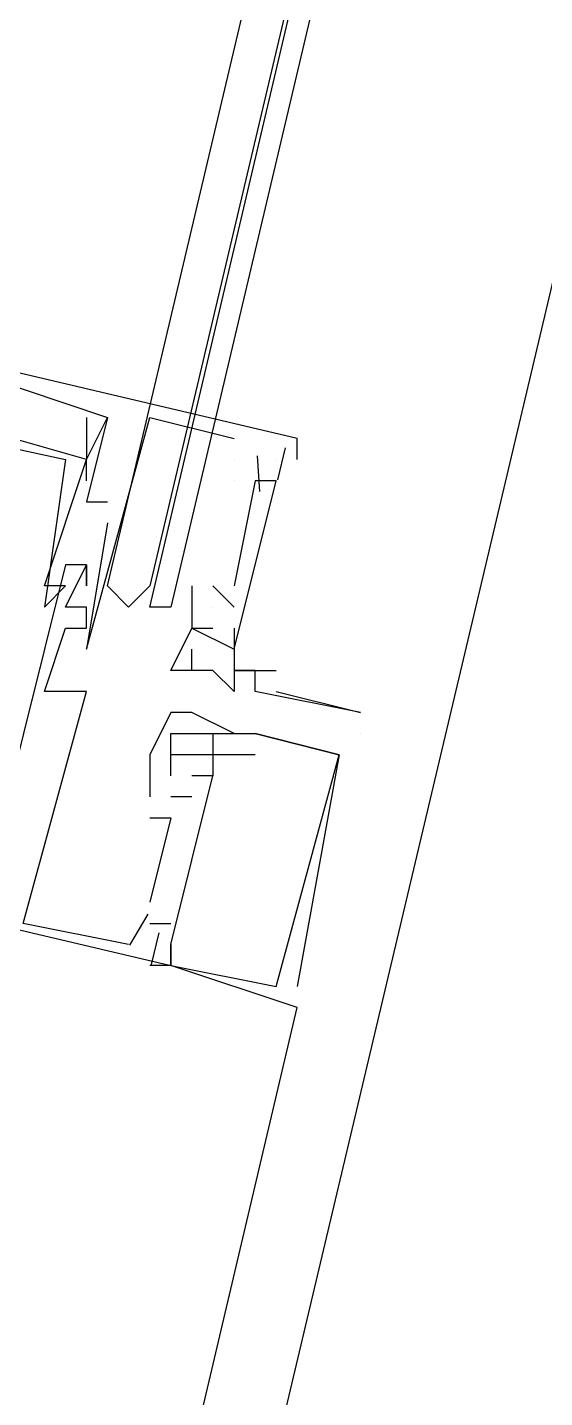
# Model space of a CAD drawing. Header units: feet. Extents: x -84 to 198, y -22 to 181.
# Drawn here: x 88.936 to 89.263, y 22.704 to 23.571 of the extents above; entities that cross this region are included whole.
import ezdxf

# ---------------------------------------------------------------- set-up
doc = ezdxf.new("R2010")
doc.units = ezdxf.units.FT
doc.layers.add('A-LINEA', color=7, linetype='CONTINUOUS')

msp = doc.modelspace()

# ---------------------------------------------------------------- linework, layer by layer
at = {"layer": 'A-LINEA'}
for p, q in [((87.16, 14.5111), (90.12, 27.0044)), ((88.9733, 23.3244), (88.9733, 23.3244)), ((88.9733, 23.3244), (88.9733, 23.3244)), ((88.9733, 23.3244), (88.9733, 23.3244)), ((88.9733, 23.3244), (88.9733, 23.3244)), ((88.9733, 23.3244), (88.9733, 23.3244)), ((88.9733, 23.3244), (88.9733, 23.3244)), ((88.9867, 23.3244), (88.9867, 23.3244)), ((88.9867, 23.3244), (88.9867, 23.3244)), ((88.9867, 23.3244), (88.9867, 23.3244)), ((88.9867, 23.3244), (88.9867, 23.3244)), ((88.9867, 23.3244), (88.9867, 23.3244)), ((88.9867, 23.3244), (88.9867, 23.3244)), ((89.0133, 23.3244), (89.0133, 23.3244)), ((89.0133, 23.3244), (89.0133, 23.3244)), ((89.0133, 23.3244), (89.0133, 23.3244)), ((89.0667, 23.3111), (89.0667, 23.3111)), ((89.0667, 23.3111), (89.0667, 23.3111)), ((89.0667, 23.3111), (89.0667, 23.3111)), ((89.0933, 23.3111), (89.0933, 23.3111)), ((89.0933, 23.3111), (89.0933, 23.3111)), ((89.0933, 23.3111), (89.0933, 23.3111)), ((89.0933, 23.3111), (89.0933, 23.3111)), ((89.0933, 23.3111), (89.0933, 23.3111)), ((89.0933, 23.3111), (89.0933, 23.3111)), ((89.099, 23.3051), (89.0943, 23.285)), ((89.099, 23.3051), (89.0943, 23.285)), ((89.099, 23.3051), (89.0943, 23.285)), ((89.1067, 23.3111), (89.1067, 23.3111)), ((89.1067, 23.3111), (89.1067, 23.3111)), ((89.1067, 23.3111), (89.1067, 23.3111)), ((88.96, 23.2978), (88.96, 23.2978)), ((88.96, 23.2978), (88.96, 23.2978)), ((88.96, 23.2978), (88.96, 23.2978)), ((88.9733, 23.2978), (88.9733, 23.2978)), ((88.9733, 23.2978), (88.9733, 23.2978)), ((88.9733, 23.2978), (88.9733, 23.2978)), ((88.9733, 23.2978), (88.9733, 23.2978)), ((88.9733, 23.2978), (88.9733, 23.2978)), ((88.9733, 23.2978), (88.9733, 23.2978)), ((88.9733, 23.2978), (88.9733, 23.2978)), ((88.9733, 23.2978), (88.9733, 23.2978)), ((88.9733, 23.2978), (88.9733, 23.2978)), ((89.0667, 23.2978), (89.0667, 23.2978)), ((89.0667, 23.2978), (89.0667, 23.2978)), ((89.0667, 23.2978), (89.0667, 23.2978)), ((89.0667, 23.2978), (89.0667, 23.2978)), ((89.0667, 23.2978), (89.0667, 23.2978)), ((89.0667, 23.2978), (89.0667, 23.2978)), ((89.0813, 23.3002), (89.0829, 23.2776)), ((89.0813, 23.3002), (89.0829, 23.2776)), ((89.0813, 23.3002), (89.0829, 23.2776)), ((89.0933, 23.2978), (89.0933, 23.2978)), ((89.0933, 23.2978), (89.0933, 23.2978)), ((89.0933, 23.2978), (89.0933, 23.2978)), ((89.0933, 23.2978), (89.0933, 23.2978)), ((89.0933, 23.2978), (89.0933, 23.2978)), ((89.0933, 23.2978), (89.0933, 23.2978)), ((89.0933, 23.2978), (89.0933, 23.2978)), ((89.0933, 23.2978), (89.0933, 23.2978)), ((89.0933, 23.2978), (89.0933, 23.2978)), ((89.1067, 23.2978), (89.1067, 23.2978)), ((89.1067, 23.2978), (89.1067, 23.2978)), ((89.1067, 23.2978), (89.1067, 23.2978)), ((88.9733, 23.2844), (88.9733, 23.2844)), ((88.9733, 23.2844), (88.9733, 23.2844)), ((88.9733, 23.2844), (88.9733, 23.2844)), ((89.0667, 23.2844), (89.0667, 23.2844)), ((89.08, 23.2844), (89.0667, 23.2178)), ((89.0667, 23.2844), (89.0667, 23.2844)), ((89.08, 23.2844), (89.0667, 23.2178)), ((89.0667, 23.2844), (89.0667, 23.2844)), ((89.08, 23.2844), (89.0667, 23.2178)), ((89.08, 23.2844), (89.08, 23.2844)), ((89.08, 23.2844), (89.08, 23.2844)), ((89.08, 23.2844), (89.08, 23.2844)), ((89.08, 23.2844), (89.08, 23.2844)), ((89.08, 23.2844), (89.08, 23.2844)), ((89.08, 23.2844), (89.08, 23.2844)), ((89.0933, 23.2844), (89.0933, 23.2844)), ((89.0933, 23.2844), (89.0933, 23.2844)), ((89.0933, 23.2844), (89.0933, 23.2844)), ((89.0933, 23.2844), (89.0933, 23.2844)), ((89.0933, 23.2844), (89.0933, 23.2844)), ((89.0933, 23.2844), (89.0933, 23.2844)), ((88.9733, 23.2711), (88.9733, 23.2711)), ((88.9733, 23.2711), (88.9733, 23.2711)), ((88.9733, 23.2711), (88.9733, 23.2711)), ((88.9867, 23.2711), (88.9867, 23.2711)), ((88.9867, 23.2711), (88.9867, 23.2711)), ((88.9867, 23.2711), (88.9867, 23.2711)), ((88.9867, 23.2578), (88.9867, 23.2578)), ((88.9867, 23.2578), (88.9867, 23.2578)), ((88.9867, 23.2578), (88.9867, 23.2578)), ((88.96, 23.2311), (88.96, 23.2311)), ((88.96, 23.2311), (88.96, 23.2311)), ((88.96, 23.2311), (88.96, 23.2311)), ((88.9733, 23.2311), (88.9733, 23.2311)), ((88.9733, 23.2311), (88.9733, 23.2311)), ((88.9733, 23.2311), (88.9733, 23.2311)), ((88.9733, 23.2311), (88.9733, 23.2311)), ((88.9733, 23.2311), (88.9733, 23.2311)), ((88.9733, 23.2311), (88.9733, 23.2311)), ((88.9467, 23.2178), (88.9467, 23.2178)), ((88.9467, 23.2178), (88.9467, 23.2178)), ((88.9467, 23.2178), (88.9467, 23.2178)), ((88.96, 23.2178), (88.96, 23.2178)), ((88.96, 23.2178), (88.96, 23.2178)), ((88.96, 23.2178), (88.96, 23.2178)), ((88.9733, 23.2178), (88.9733, 23.2178)), ((88.9733, 23.2178), (88.9733, 23.2178)), ((88.9733, 23.2178), (88.9733, 23.2178)), ((89.04, 23.2178), (89.04, 23.2178)), ((89.04, 23.2178), (89.04, 23.2178)), ((89.04, 23.2178), (89.04, 23.2178)), ((89.0533, 23.2178), (89.0533, 23.2178)), ((89.0533, 23.2178), (89.0667, 23.2044)), ((89.0533, 23.2178), (89.0533, 23.2178)), ((89.0533, 23.2178), (89.0533, 23.2178)), ((89.0533, 23.2178), (89.0533, 23.2178)), ((89.0533, 23.2178), (89.0667, 23.2044)), ((89.0533, 23.2178), (89.0533, 23.2178)), ((89.0533, 23.2178), (89.0533, 23.2178)), ((89.0533, 23.2178), (89.0533, 23.2178)), ((89.0533, 23.2178), (89.0667, 23.2044)), ((89.0533, 23.2178), (89.0533, 23.2178)), ((89.0533, 23.2178), (89.0533, 23.2178)), ((89.0667, 23.2178), (89.0667, 23.2178)), ((89.0667, 23.2178), (89.0667, 23.2178)), ((89.0667, 23.2178), (89.0667, 23.2178)), ((88.9467, 23.2044), (88.9467, 23.2044)), ((88.9467, 23.2044), (88.9467, 23.2044)), ((88.9467, 23.2044), (88.9467, 23.2044)), ((88.96, 23.2044), (88.96, 23.2044)), ((88.96, 23.2044), (88.96, 23.2044)), ((88.96, 23.2044), (88.96, 23.2044)), ((88.9733, 23.2044), (88.9733, 23.2044)), ((88.9733, 23.2044), (88.9733, 23.2044)), ((88.9733, 23.2044), (88.9733, 23.2044)), ((89.0533, 23.2044), (89.0533, 23.2044)), ((89.0533, 23.2044), (89.0533, 23.2044)), ((89.0533, 23.2044), (89.0533, 23.2044)), ((89.0533, 23.2044), (89.0533, 23.2044)), ((89.0533, 23.2044), (89.0533, 23.2044)), ((89.0533, 23.2044), (89.0533, 23.2044)), ((89.0667, 23.2044), (89.0667, 23.2044)), ((89.0667, 23.2044), (89.0667, 23.2044)), ((89.0667, 23.2044), (89.0667, 23.2044)), ((88.96, 23.1911), (88.96, 23.1911)), ((88.96, 23.1911), (88.96, 23.1911)), ((88.96, 23.1911), (88.96, 23.1911)), ((88.9733, 23.1911), (88.9733, 23.1911)), ((88.9733, 23.1911), (88.9733, 23.1911)), ((88.9733, 23.1911), (88.9733, 23.1911)), ((89.04, 23.1911), (89.04, 23.1911)), ((89.04, 23.1911), (89.04, 23.1911)), ((89.04, 23.1911), (89.04, 23.1911)), ((89.04, 23.1911), (89.04, 23.1911)), ((89.04, 23.1911), (89.04, 23.1911)), ((89.0533, 23.1911), (89.0533, 23.1911)), ((89.0533, 23.1911), (89.0533, 23.1911)), ((89.0533, 23.1911), (89.0533, 23.1911)), ((89.0533, 23.1911), (89.0533, 23.1911)), ((89.0533, 23.1911), (89.0533, 23.1911)), ((89.0667, 23.1911), (89.0667, 23.1911)), ((89.0667, 23.1911), (89.0667, 23.1911)), ((89.0667, 23.1911), (89.0667, 23.1911)), ((89.0667, 23.1911), (89.0667, 23.1911)), ((89.0667, 23.1911), (89.0667, 23.1911)), ((89.0667, 23.1911), (89.0667, 23.1911)), ((89.0667, 23.1911), (89.0667, 23.1911)), ((88.9733, 23.1778), (88.9733, 23.1778)), ((88.9733, 23.1778), (88.9733, 23.1778)), ((88.9733, 23.1778), (88.9733, 23.1778)), ((89.04, 23.1778), (89.04, 23.1778)), ((89.0667, 23.1778), (89.0667, 23.1778)), ((89.0667, 23.1778), (89.0667, 23.1778)), ((89.0667, 23.1778), (89.0667, 23.1778)), ((89.0667, 23.1778), (89.0667, 23.1778)), ((89.0667, 23.1778), (89.0667, 23.1778)), ((89.0267, 23.1644), (89.0267, 23.1644)), ((89.04, 23.1644), (89.04, 23.1644)), ((89.04, 23.1644), (89.04, 23.1644)), ((89.0533, 23.1644), (89.0533, 23.1644)), ((89.0533, 23.1644), (89.0533, 23.1644)), ((89.0667, 23.1644), (89.0667, 23.1644)), ((89.0667, 23.1644), (89.0667, 23.1644)), ((89.0667, 23.1644), (89.0667, 23.1644)), ((89.08, 23.1644), (89.08, 23.1644)), ((89.0933, 23.1644), (89.0933, 23.1644)), ((89.0933, 23.1644), (89.0933, 23.1644)), ((88.9467, 23.1511), (88.9467, 23.1511)), ((88.9467, 23.1511), (88.9467, 23.1511)), ((88.9467, 23.1511), (88.9467, 23.1511)), ((88.96, 23.1511), (88.96, 23.1511)), ((88.96, 23.1511), (88.96, 23.1511)), ((88.96, 23.1511), (88.96, 23.1511)), ((88.9733, 23.1511), (88.9733, 23.1511)), ((88.9733, 23.1511), (88.9733, 23.1511)), ((88.9733, 23.1511), (88.9733, 23.1511)), ((89.0667, 23.1511), (89.0667, 23.1511)), ((89.08, 23.1511), (89.08, 23.1511)), ((89.0933, 23.1511), (89.0933, 23.1511)), ((89.0267, 23.1378), (89.0267, 23.1378)), ((89.0267, 23.1378), (89.0267, 23.1378)), ((89.0267, 23.1378), (89.0267, 23.1378)), ((89.04, 23.1378), (89.04, 23.1378)), ((89.04, 23.1378), (89.04, 23.1378)), ((89.04, 23.1378), (89.04, 23.1378)), ((89.1467, 23.1378), (89.1467, 23.1378)), ((89.0267, 23.1244), (89.0267, 23.1244)), ((89.0267, 23.1244), (89.0267, 23.1244)), ((89.0267, 23.1244), (89.0267, 23.1244)), ((89.0533, 23.1244), (89.0533, 23.1244)), ((89.0533, 23.1244), (89.0533, 23.1244)), ((89.0533, 23.1244), (89.0533, 23.1244)), ((89.0533, 23.1244), (89.0533, 23.1244)), ((89.0533, 23.1244), (89.0533, 23.1244)), ((89.0533, 23.1244), (89.0533, 23.1244)), ((89.0667, 23.1244), (89.0667, 23.1244)), ((89.0667, 23.1244), (89.0667, 23.1244)), ((89.0667, 23.1244), (89.0667, 23.1244)), ((89.0667, 23.1244), (89.0667, 23.1244)), ((89.0667, 23.1244), (89.0667, 23.1244)), ((89.0667, 23.1244), (89.0667, 23.1244)), ((89.0667, 23.1244), (89.0667, 23.1244)), ((89.0667, 23.1244), (89.0667, 23.1244)), ((89.0667, 23.1244), (89.0667, 23.1244)), ((89.08, 23.1244), (89.08, 23.1244)), ((89.08, 23.1244), (89.08, 23.1244)), ((89.08, 23.1244), (89.08, 23.1244)), ((89.08, 23.1244), (89.08, 23.1244)), ((89.08, 23.1244), (89.08, 23.1244)), ((89.08, 23.1244), (89.08, 23.1244)), ((89.08, 23.1244), (89.08, 23.1244)), ((89.08, 23.1244), (89.08, 23.1244)), ((89.08, 23.1244), (89.08, 23.1244)), ((89.1467, 23.1244), (89.1467, 23.1244)), ((89.0133, 23.1111), (89.0133, 23.0844)), ((89.0133, 23.1111), (89.0133, 23.1111)), ((89.0133, 23.1111), (89.0133, 23.1111)), ((89.0133, 23.1111), (89.0133, 23.0844)), ((89.0133, 23.1111), (89.0133, 23.1111)), ((89.0133, 23.1111), (89.0133, 23.1111)), ((89.0133, 23.1111), (89.0133, 23.0844)), ((89.0133, 23.1111), (89.0133, 23.1111)), ((89.0133, 23.1111), (89.0133, 23.1111)), ((89.0267, 23.0978), (89.0267, 23.1111)), ((89.0267, 23.1111), (89.0267, 23.1111)), ((89.0267, 23.1111), (89.0267, 23.1111)), ((89.0267, 23.1111), (89.0267, 23.1111)), ((89.0267, 23.0978), (89.0267, 23.1111)), ((89.0267, 23.1111), (89.0267, 23.1111)), ((89.0267, 23.1111), (89.0267, 23.1111)), ((89.0267, 23.1111), (89.0267, 23.1111)), ((89.0267, 23.0978), (89.0267, 23.1111)), ((89.0267, 23.1111), (89.0267, 23.1111)), ((89.0267, 23.1111), (89.0267, 23.1111)), ((89.0267, 23.1111), (89.0267, 23.1111)), ((89.04, 23.1111), (89.04, 23.1111)), ((89.04, 23.1111), (89.04, 23.1111)), ((89.04, 23.1111), (89.04, 23.1111)), ((89.0533, 23.1111), (89.0533, 23.1111)), ((89.0533, 23.1111), (89.0533, 23.1111)), ((89.0533, 23.1111), (89.0533, 23.1111)), ((89.08, 23.1111), (89.08, 23.1111)), ((89.08, 23.1111), (89.08, 23.1111)), ((89.08, 23.1111), (89.08, 23.1111)), ((89.1333, 23.1111), (89.1333, 23.1111)), ((89.1333, 23.1111), (89.1333, 23.1111)), ((89.1333, 23.1111), (89.1333, 23.1111)), ((89.1333, 23.1111), (89.1333, 23.1111)), ((89.1333, 23.1111), (89.1333, 23.1111)), ((89.1333, 23.1111), (89.1333, 23.1111)), ((89.0267, 23.0978), (89.0267, 23.0978)), ((89.0267, 23.0978), (89.0267, 23.0978)), ((89.0267, 23.0978), (89.0267, 23.0978)), ((89.04, 23.0978), (89.04, 23.0978)), ((89.04, 23.0978), (89.04, 23.0978)), ((89.04, 23.0978), (89.04, 23.0978)), ((89.04, 23.0978), (89.04, 23.0978)), ((89.04, 23.0978), (89.04, 23.0978)), ((89.04, 23.0978), (89.04, 23.0978)), ((89.0533, 23.0978), (89.0533, 23.0978)), ((89.0533, 23.0978), (89.0533, 23.0978)), ((89.0533, 23.0978), (89.0533, 23.0978)), ((89.0533, 23.0978), (89.0533, 23.0978)), ((89.0533, 23.0978), (89.0533, 23.0978)), ((89.0533, 23.0978), (89.0533, 23.0978)), ((89.0133, 23.0844), (89.0133, 23.0844)), ((89.0133, 23.0844), (89.0133, 23.0844)), ((89.0133, 23.0844), (89.0133, 23.0844)), ((89.04, 23.0844), (89.0267, 23.0844)), ((89.0267, 23.0844), (89.0267, 23.0844)), ((89.04, 23.0844), (89.0267, 23.0844)), ((89.0267, 23.0844), (89.0267, 23.0844)), ((89.04, 23.0844), (89.0267, 23.0844)), ((89.0267, 23.0844), (89.0267, 23.0844)), ((89.04, 23.0844), (89.04, 23.0844)), ((89.04, 23.0844), (89.04, 23.0844)), ((89.04, 23.0844), (89.04, 23.0844)), ((89.0133, 23.0711), (89.0133, 23.0711)), ((89.0133, 23.0711), (89.0133, 23.0711)), ((89.0133, 23.0711), (89.0133, 23.0711)), ((89.0267, 23.0711), (89.0267, 23.0711)), ((89.0267, 23.0711), (89.0267, 23.0711)), ((89.0267, 23.0711), (89.0267, 23.0711)), ((89.0121, 23.0102), (89.0006, 22.9906)), ((89.0121, 23.0102), (89.0006, 22.9906)), ((89.0121, 23.0102), (89.0006, 22.9906)), ((89.0133, 23.0178), (89.0133, 23.0178)), ((89.0133, 23.0178), (89.0133, 23.0178)), ((89.0133, 23.0178), (89.0133, 23.0178)), ((89.0133, 23.0044), (89.0267, 23.0044)), ((89.0133, 23.0044), (89.0133, 23.0044)), ((89.0133, 23.0044), (89.0133, 23.0044)), ((89.0133, 23.0044), (89.0267, 23.0044)), ((89.0133, 23.0044), (89.0133, 23.0044)), ((89.0133, 23.0044), (89.0133, 23.0044)), ((89.0133, 23.0044), (89.0267, 23.0044)), ((89.0133, 23.0044), (89.0133, 23.0044)), ((89.0133, 23.0044), (89.0133, 23.0044)), ((89.0267, 23.0044), (89.0267, 23.0044)), ((89.0267, 23.0044), (89.0267, 23.0044)), ((89.0267, 23.0044), (89.0267, 23.0044)), ((89.019, 22.9984), (89.0143, 22.9784)), ((89.019, 22.9984), (89.0143, 22.9784)), ((89.019, 22.9984), (89.0143, 22.9784)), ((89, 22.9911), (89, 22.9911)), ((89, 22.9911), (89, 22.9911)), ((89, 22.9911), (89, 22.9911)), ((89.0267, 22.9911), (89.0267, 22.9911)), ((89.0267, 22.9911), (89.0267, 22.9911)), ((89.0267, 22.9911), (89.0267, 22.9911)), ((89.0267, 22.9911), (89.0267, 22.9911)), ((89.0267, 22.9911), (89.0267, 22.9911)), ((89.0267, 22.9911), (89.0267, 22.9911)), ((89.0267, 22.9911), (89.0267, 22.9911)), ((89.0267, 22.9911), (89.0267, 22.9911)), ((89.0267, 22.9911), (89.0267, 22.9911)), ((89.0267, 22.9911), (89.0267, 22.9911)), ((89.0267, 22.9911), (89.0267, 22.9911)), ((89.0267, 22.9911), (89.0267, 22.9911)), ((89.0267, 22.9778), (89.0133, 22.9778)), ((89.0133, 22.9778), (89.0133, 22.9778)), ((89.0267, 22.9778), (89.0133, 22.9778)), ((89.0133, 22.9778), (89.0133, 22.9778)), ((89.0267, 22.9778), (89.0133, 22.9778)), ((89.0133, 22.9778), (89.0133, 22.9778)), ((89.0267, 22.9778), (89.0267, 22.9778)), ((89.0267, 22.9778), (89.0267, 22.9778)), ((89.0267, 22.9778), (89.0267, 22.9778)), ((89.0267, 22.9778), (89.0267, 22.9778)), ((89.0267, 22.9778), (89.0267, 22.9778)), ((89.0267, 22.9778), (89.0267, 22.9778)), ((89.0267, 22.9778), (89.0267, 22.9778)), ((89.0267, 22.9778), (89.0267, 22.9778)), ((89.0267, 22.9778), (89.0267, 22.9778)), ((89.0267, 22.9778), (89.0267, 22.9778)), ((89.0267, 22.9778), (89.0267, 22.9778)), ((89.0267, 22.9778), (89.0267, 22.9778)), ((89.0933, 22.9644), (89.0933, 22.9644)), ((89.0933, 22.9644), (89.0933, 22.9644)), ((89.0933, 22.9644), (89.0933, 22.9644)), ((89.1067, 22.9644), (89.1067, 22.9644)), ((89.1067, 22.9644), (89.1067, 22.9644)), ((89.1067, 22.9644), (89.1067, 22.9644)), ((87.3867, 15.6711), (89.1067, 22.9511)), ((89.1067, 22.9511), (89.1067, 22.9511)), ((89.1067, 22.9511), (89.1067, 22.9511)), ((89.1067, 22.9511), (89.1067, 22.9511))]:
    msp.add_line(p, q, dxfattribs=at)
for points in [[(89.8667, 26.8844), (89.88, 26.8844), (89.0133, 23.2178), (89, 23.2044), (88.9867, 23.2178), (89.8533, 26.8844), (89.8667, 26.8844)], [(89.8933, 26.8711), (89.0267, 23.2044), (89.0133, 23.2044), (89.88, 26.8844), (89.8933, 26.8844), (89.8933, 26.8711)], [(89.1067, 23.2978), (89.1067, 23.3111), (88.4267, 23.4711), (88.3867, 23.3111), (88.4, 23.3111)], [(89.1067, 23.2978), (89.1067, 23.3111), (88.4267, 23.4711), (88.3867, 23.3111), (88.4, 23.3111)], [(89.1067, 23.2978), (89.1067, 23.3111), (88.4267, 23.4711), (88.3867, 23.3111), (88.4, 23.3111)], [(88.44, 23.4311), (88.4667, 23.4311), (88.44, 23.3378), (88.44, 23.3244), (88.4667, 23.4044), (88.96, 23.2978), (88.9467, 23.2044), (88.9467, 23.2044), (88.96, 23.2178), (88.9467, 23.2178), (88.9733, 23.2978)], [(88.44, 23.4311), (88.4667, 23.4311), (88.44, 23.3378), (88.44, 23.3244), (88.4667, 23.4044), (88.96, 23.2978), (88.9467, 23.2044), (88.9467, 23.2044), (88.96, 23.2178), (88.9467, 23.2178), (88.9733, 23.2978)], [(88.44, 23.4311), (88.4667, 23.4311), (88.44, 23.3378), (88.44, 23.3244), (88.4667, 23.4044), (88.96, 23.2978), (88.9467, 23.2044), (88.9467, 23.2044), (88.96, 23.2178), (88.9467, 23.2178), (88.9733, 23.2978)], [(88.44, 23.3644), (88.4267, 23.3644), (88.4, 23.2844), (88.3867, 23.2844), (88.3467, 23.1378), (89.0267, 22.9778)], [(88.44, 23.3644), (88.4267, 23.3644), (88.4, 23.2844), (88.3867, 23.2844), (88.3467, 23.1378), (89.0267, 22.9778)], [(88.44, 23.3644), (88.4267, 23.3644), (88.4, 23.2844), (88.3867, 23.2844), (88.3467, 23.1378), (89.0267, 22.9778)], [(88.9067, 23.3511), (88.9867, 23.3244), (88.9733, 23.2711), (88.9867, 23.2711)], [(88.9067, 23.3511), (88.9867, 23.3244), (88.9733, 23.2711), (88.9867, 23.2711)], [(88.9067, 23.3511), (88.9867, 23.3244), (88.9733, 23.2711), (88.9867, 23.2711)], [(88.9733, 23.3244), (88.9733, 23.2978), (88.88, 23.3244), (88.88, 23.3378), (88.8933, 23.3378)], [(88.9733, 23.3244), (88.9733, 23.2978), (88.88, 23.3244), (88.88, 23.3378), (88.8933, 23.3378)], [(88.9733, 23.3244), (88.9733, 23.2978), (88.88, 23.3244), (88.88, 23.3378), (88.8933, 23.3378)], [(88.9867, 23.2578), (88.9733, 23.1778), (89.0133, 23.3244), (89.0667, 23.3111)], [(88.9733, 23.2844), (88.9733, 23.2978), (88.9867, 23.3244)], [(88.9867, 23.2578), (88.9733, 23.1778), (89.0133, 23.3244), (89.0667, 23.3111)], [(88.9733, 23.2844), (88.9733, 23.2978), (88.9867, 23.3244)], [(88.9867, 23.2578), (88.9733, 23.1778), (89.0133, 23.3244), (89.0667, 23.3111)], [(88.9733, 23.2844), (88.9733, 23.2978), (88.9867, 23.3244)], [(89.0667, 23.1778), (89.0933, 23.2844), (89.08, 23.2844)], [(89.0667, 23.1778), (89.0933, 23.2844), (89.08, 23.2844)], [(89.0667, 23.1778), (89.0933, 23.2844), (89.08, 23.2844)], [(89, 22.9911), (88.9333, 23.0044), (88.9733, 23.1511), (88.96, 23.1511), (88.9467, 23.1511), (88.96, 23.1911), (88.9733, 23.1911), (88.9733, 23.2044), (88.96, 23.2044), (88.9733, 23.2311), (88.9733, 23.2178), (88.9733, 23.2311), (88.96, 23.2311), (88.9067, 23.0178), (88.8267, 23.0311), (88.8267, 23.0578), (88.8133, 23.0578), (88.8267, 23.0578), (88.8133, 23.0311), (88.3733, 23.1378), (88.3733, 23.1644)], [(89, 22.9911), (88.9333, 23.0044), (88.9733, 23.1511), (88.96, 23.1511), (88.9467, 23.1511), (88.96, 23.1911), (88.9733, 23.1911), (88.9733, 23.2044), (88.96, 23.2044), (88.9733, 23.2311), (88.9733, 23.2178), (88.9733, 23.2311), (88.96, 23.2311), (88.9067, 23.0178), (88.8267, 23.0311), (88.8267, 23.0578), (88.8133, 23.0578), (88.8267, 23.0578), (88.8133, 23.0311), (88.3733, 23.1378), (88.3733, 23.1644)], [(89, 22.9911), (88.9333, 23.0044), (88.9733, 23.1511), (88.96, 23.1511), (88.9467, 23.1511), (88.96, 23.1911), (88.9733, 23.1911), (88.9733, 23.2044), (88.96, 23.2044), (88.9733, 23.2311), (88.9733, 23.2178), (88.9733, 23.2311), (88.96, 23.2311), (88.9067, 23.0178), (88.8267, 23.0311), (88.8267, 23.0578), (88.8133, 23.0578), (88.8267, 23.0578), (88.8133, 23.0311), (88.3733, 23.1378), (88.3733, 23.1644)], [(89.04, 23.2178), (89.04, 23.1911), (89.0533, 23.1911)], [(89.04, 23.2178), (89.04, 23.1911), (89.0533, 23.1911)], [(89.04, 23.2178), (89.04, 23.1911), (89.0533, 23.1911)], [(89.0933, 23.1511), (89.1467, 23.1378), (89.1467, 23.1378), (89.08, 23.1511), (89.08, 23.1644), (89.0667, 23.1644), (89.0667, 23.1511), (89.0533, 23.1644), (89.04, 23.1644), (89.0267, 23.1644), (89.04, 23.1911), (89.04, 23.1911), (89.04, 23.1911), (89.04, 23.1911), (89.04, 23.1911)], [(89.04, 23.1911), (89.0667, 23.1778), (89.0667, 23.1644)], [(89.0667, 23.1911), (89.0667, 23.1911), (89.0667, 23.1911), (89.0667, 23.1778), (89.0667, 23.1644), (89.0667, 23.1644), (89.0933, 23.1644)], [(89.0533, 23.1644), (89.04, 23.1644), (89.04, 23.1778)], [(89.0933, 23.1644), (89.0933, 23.1644), (89.0933, 23.1644), (89.0933, 23.1644)], [(89.0667, 23.1244), (89.04, 23.1378), (89.0267, 23.1378), (89.0133, 23.1111)], [(89.0667, 23.1244), (89.04, 23.1378), (89.0267, 23.1378), (89.0133, 23.1111)], [(89.0667, 23.1244), (89.04, 23.1378), (89.0267, 23.1378), (89.0133, 23.1111)], [(89.08, 23.1111), (89.08, 23.1111), (89.08, 23.1111), (89.08, 23.1111), (89.0533, 23.1111), (89.0533, 23.1111), (89.0267, 23.1111), (89.0267, 23.1244), (89.0533, 23.1244), (89.0533, 23.1111)], [(89.1067, 22.9511), (89.0267, 22.9778), (89.0267, 22.9911), (89.0267, 22.9778), (89.0933, 22.9644), (89.0933, 22.9644), (89.1333, 23.1111), (89.1333, 23.1111), (89.08, 23.1244)], [(89.08, 23.1111), (89.08, 23.1111), (89.08, 23.1111), (89.08, 23.1111), (89.0533, 23.1111), (89.0533, 23.1111), (89.0267, 23.1111), (89.0267, 23.1244), (89.0533, 23.1244), (89.0533, 23.1111)], [(89.1067, 22.9511), (89.0267, 22.9778), (89.0267, 22.9911), (89.0267, 22.9778), (89.0933, 22.9644), (89.0933, 22.9644), (89.1333, 23.1111), (89.1333, 23.1111), (89.08, 23.1244)], [(89.08, 23.1111), (89.08, 23.1111), (89.08, 23.1111), (89.08, 23.1111), (89.0533, 23.1111), (89.0533, 23.1111), (89.0267, 23.1111), (89.0267, 23.1244), (89.0533, 23.1244), (89.0533, 23.1111)], [(89.1067, 22.9511), (89.0267, 22.9778), (89.0267, 22.9911), (89.0267, 22.9778), (89.0933, 22.9644), (89.0933, 22.9644), (89.1333, 23.1111), (89.1333, 23.1111), (89.08, 23.1244)], [(89.0533, 23.1244), (89.0667, 23.1244), (89.08, 23.1244), (89.1333, 23.1111), (89.1067, 22.9644), (89.1067, 22.9644)], [(89.0533, 23.1244), (89.0667, 23.1244), (89.08, 23.1244), (89.1333, 23.1111), (89.1067, 22.9644), (89.1067, 22.9644)], [(89.0533, 23.1244), (89.0667, 23.1244), (89.08, 23.1244), (89.1333, 23.1111), (89.1067, 22.9644), (89.1067, 22.9644)], [(89.04, 23.1111), (89.0267, 23.1111), (89.0267, 23.1111), (89.0267, 23.1111), (89.0267, 23.1111), (89.0267, 23.1111)], [(89.04, 23.1111), (89.0267, 23.1111), (89.0267, 23.1111), (89.0267, 23.1111), (89.0267, 23.1111), (89.0267, 23.1111)], [(89.04, 23.1111), (89.0267, 23.1111), (89.0267, 23.1111), (89.0267, 23.1111), (89.0267, 23.1111), (89.0267, 23.1111)], [(89.0533, 23.1111), (89.0533, 23.0978), (89.04, 23.0978), (89.04, 23.0978), (89.04, 23.0978)], [(89.0533, 23.1111), (89.0533, 23.0978), (89.04, 23.0978), (89.04, 23.0978), (89.04, 23.0978)], [(89.0533, 23.1111), (89.0533, 23.0978), (89.04, 23.0978), (89.04, 23.0978), (89.04, 23.0978)], [(89.0267, 22.9911), (89.0533, 23.0978), (89.04, 23.0978)], [(89.0267, 22.9911), (89.0533, 23.0978), (89.04, 23.0978)], [(89.0267, 22.9911), (89.0533, 23.0978), (89.04, 23.0978)], [(89.0133, 23.0711), (89.0267, 23.0711), (89.0133, 23.0178)], [(89.0133, 23.0711), (89.0267, 23.0711), (89.0133, 23.0178)], [(89.0133, 23.0711), (89.0267, 23.0711), (89.0133, 23.0178)]]:
    msp.add_lwpolyline(points, dxfattribs=at)

doc.saveas('drawing.dxf')
